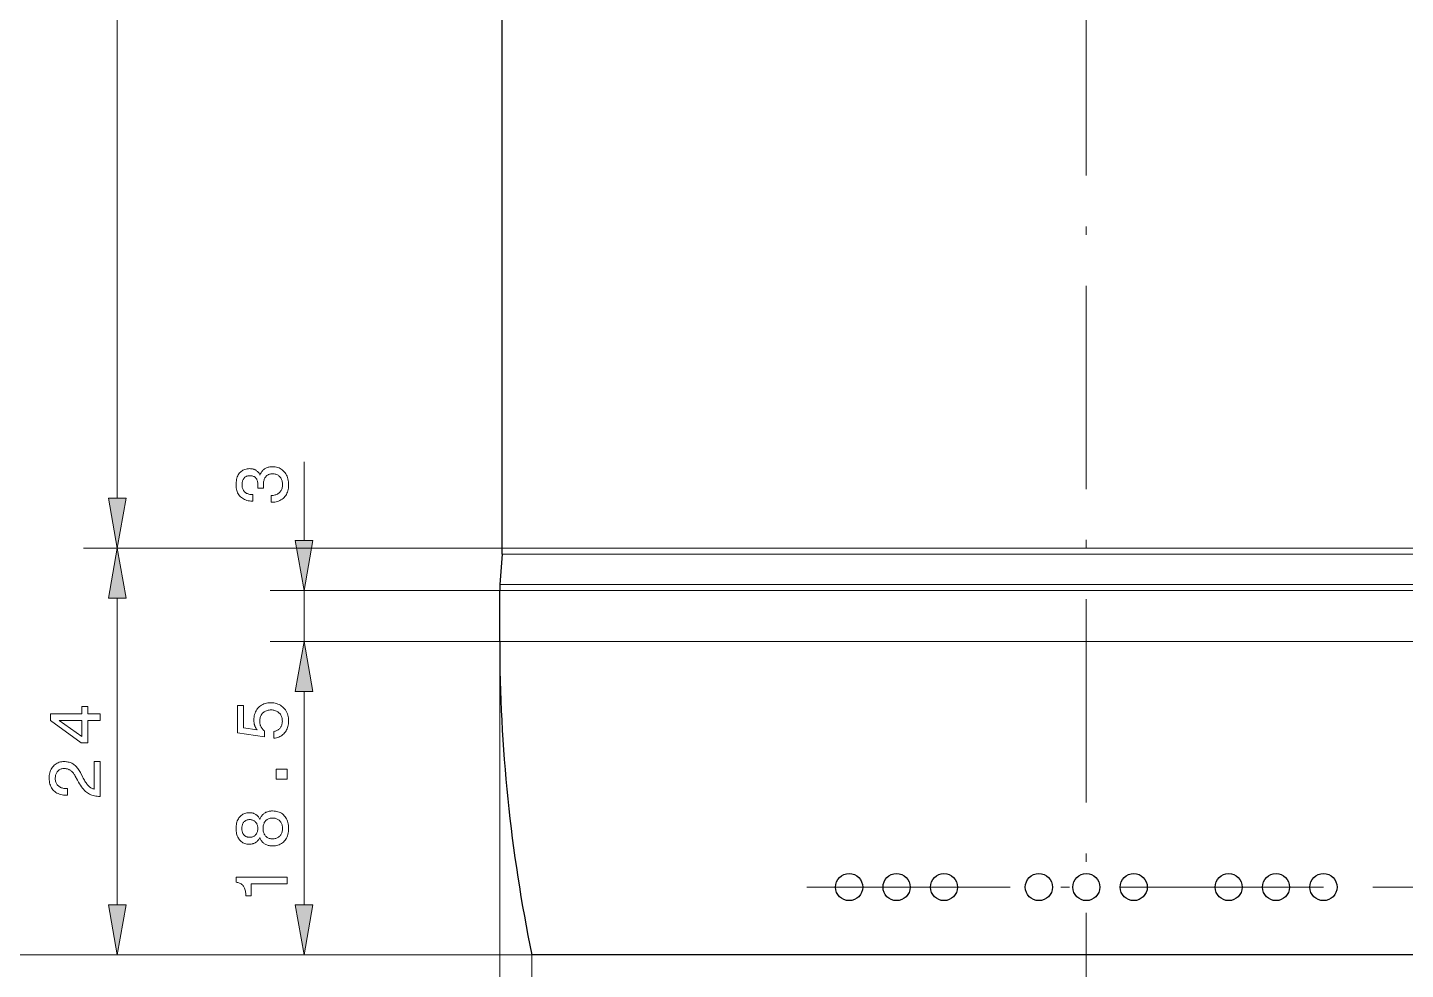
# Model space of a CAD drawing. Extents: x 0 to 297, y 0 to 420.
# Drawn here: x 46.2 to 127.5, y 153.3 to 208.9 of the extents above; entities that cross this region are included whole.
import ezdxf

# ---------------------------------------------------------------- set-up
doc = ezdxf.new("R2010")
doc.units = 0
doc.linetypes.add('DASHDOT', pattern=[18.5, 12, -3, 0.5, -3])

msp = doc.modelspace()

# ---------------------------------------------------------------- linework, layer by layer
at = {"color": 7, "linetype": 'DASHDOT', "lineweight": 13}
for p, q in [((108.657, 378.695), (108.657, 150.381)), ((92.158, 158.208), (125.571, 158.208))]:
    msp.add_line(p, q, dxfattribs=at)
at = {"color": 7, "lineweight": 30}
for p, q in [((74.182, 178.208), (74.182, 286.408)), ((141.382, 154.208), (75.932, 154.208))]:
    msp.add_line(p, q, dxfattribs=at)
at = {"color": 7, "lineweight": 13}
for p, q in [((51.457, 181.163), (51.457, 283.454)), ((74.182, 178.208), (49.457, 178.208)), ((74.182, 178.208), (49.457, 178.208)), ((138.912, 178.208), (74.182, 178.208)), ((138.922, 177.86), (74.17, 177.86)), ((139.043, 175.708), (74.032, 175.708)), ((139.033, 176.056), (74.044, 176.056)), ((74.032, 172.708), (74.032, 122.926)), ((139.043, 172.708), (74.032, 172.708)), ((75.932, 154.208), (29.063, 154.208)), ((75.932, 154.208), (39.485, 154.208)), ((75.932, 154.208), (49.457, 154.208)), ((75.932, 154.208), (75.932, 133.396))]:
    msp.add_line(p, q, dxfattribs=at)
at = {"color": 7, "lineweight": 13, "ltscale": 0.116125}
msp.add_line((62.487, 178.663), (62.487, 183.308), dxfattribs=at)
at = {"color": 7, "lineweight": 30, "ltscale": 0.045225}
msp.add_line((74.17, 177.86), (74.044, 176.056), dxfattribs=at)
at = {"color": 7, "lineweight": 13, "ltscale": 0.338623}
for p, q in [((74.032, 175.708), (60.487, 175.708)), ((74.032, 172.708), (60.487, 172.708)), ((74.032, 172.708), (60.487, 172.708))]:
    msp.add_line(p, q, dxfattribs=at)
at = {"color": 7, "lineweight": 13, "ltscale": 0.075}
msp.add_line((62.487, 172.708), (62.487, 175.708), dxfattribs=at)
at = {"color": 7, "lineweight": 30, "ltscale": 0.075}
msp.add_line((74.032, 172.708), (74.032, 175.708), dxfattribs=at)
at = {"color": 7, "lineweight": 13, "ltscale": 0.452279}
msp.add_line((51.457, 157.163), (51.457, 175.254), dxfattribs=at)
at = {"color": 7, "lineweight": 13, "ltscale": 0.314779}
msp.add_line((62.487, 157.163), (62.487, 169.754), dxfattribs=at)
at = {"color": 7, "lineweight": 13, "ltscale": 0.051139}
msp.add_line((62.487, 167.708), (62.487, 169.754), dxfattribs=at)
at = {"color": 5, "lineweight": 13}
msp.add_line((125.571, 158.208), (156.264, 158.208), dxfattribs=at)
at = {"color": 7, "lineweight": 13, "ltscale": 0.386123}
msp.add_line((75.932, 154.208), (60.487, 154.208), dxfattribs=at)
at = {"color": 7, "lineweight": 13}
for points in [[(60.547, 180.919), (60.547, 181.317), (60.609, 181.32), (60.668, 181.326), (60.724, 181.336), (60.777, 181.348), (60.827, 181.364), (60.875, 181.383), (60.92, 181.405), (60.962, 181.431), (61.001, 181.459), (61.037, 181.491), (61.07, 181.526), (61.1, 181.564), (61.126, 181.604), (61.148, 181.647), (61.167, 181.692), (61.183, 181.741), (61.195, 181.792), (61.204, 181.845), (61.209, 181.902), (61.211, 181.96), (61.209, 182.018), (61.204, 182.074), (61.197, 182.126), (61.186, 182.177), (61.171, 182.224), (61.154, 182.269), (61.133, 182.312), (61.11, 182.352), (61.083, 182.39), (61.053, 182.425), (61.02, 182.458), (60.985, 182.486), (60.947, 182.512), (60.907, 182.534), (60.865, 182.553), (60.82, 182.568), (60.773, 182.58), (60.724, 182.588), (60.672, 182.593), (60.618, 182.595), (60.569, 182.593), (60.522, 182.588), (60.478, 182.58), (60.435, 182.568), (60.395, 182.553), (60.357, 182.535), (60.321, 182.513), (60.288, 182.488), (60.256, 182.459), (60.227, 182.427), (60.201, 182.393), (60.177, 182.355), (60.156, 182.315), (60.138, 182.272), (60.122, 182.226), (60.11, 182.177), (60.1, 182.126), (60.093, 182.072), (60.089, 182.016), (60.087, 181.956), (60.087, 181.948), (60.087, 181.939), (60.087, 181.931), (60.087, 181.922), (60.088, 181.913), (60.088, 181.904), (60.088, 181.895), (60.088, 181.886), (60.089, 181.877), (60.089, 181.868), (60.09, 181.858), (60.09, 181.848), (60.091, 181.837), (60.091, 181.826), (60.092, 181.814), (60.093, 181.801), (60.093, 181.788), (60.094, 181.775), (60.095, 181.76), (60.096, 181.745), (59.756, 181.745), (59.757, 181.755), (59.757, 181.764), (59.757, 181.773), (59.758, 181.782), (59.758, 181.791), (59.758, 181.8), (59.759, 181.808), (59.759, 181.817), (59.759, 181.825), (59.759, 181.834), (59.76, 181.842), (59.76, 181.851), (59.76, 181.859), (59.76, 181.867), (59.76, 181.875), (59.76, 181.882), (59.76, 181.89), (59.76, 181.897), (59.76, 181.905), (59.76, 181.912), (59.759, 181.969), (59.756, 182.022), (59.75, 182.073), (59.742, 182.121), (59.732, 182.165), (59.719, 182.207), (59.704, 182.245), (59.687, 182.281), (59.667, 182.314), (59.645, 182.343), (59.621, 182.37), (59.595, 182.394), (59.566, 182.415), (59.534, 182.433), (59.5, 182.448), (59.464, 182.461), (59.425, 182.471), (59.384, 182.478), (59.34, 182.482), (59.294, 182.483), (59.25, 182.482), (59.208, 182.478), (59.167, 182.471), (59.129, 182.462), (59.093, 182.449), (59.059, 182.434), (59.027, 182.417), (58.998, 182.396), (58.97, 182.373), (58.944, 182.347), (58.921, 182.319), (58.9, 182.288), (58.882, 182.255), (58.866, 182.219), (58.853, 182.182), (58.842, 182.141), (58.833, 182.099), (58.827, 182.054), (58.823, 182.006), (58.822, 181.956), (58.824, 181.9), (58.829, 181.847), (58.837, 181.797), (58.848, 181.749), (58.863, 181.704), (58.881, 181.662), (58.902, 181.622), (58.926, 181.586), (58.954, 181.552), (58.985, 181.521), (59.019, 181.493), (59.056, 181.467), (59.096, 181.445), (59.139, 181.426), (59.185, 181.409), (59.234, 181.396), (59.286, 181.386), (59.341, 181.378), (59.4, 181.374), (59.461, 181.372), (59.461, 180.989), (59.431, 180.989), (59.345, 180.991), (59.262, 180.999), (59.183, 181.012), (59.108, 181.03), (59.036, 181.053), (58.967, 181.081), (58.902, 181.114), (58.841, 181.153), (58.784, 181.196), (58.729, 181.245), (58.68, 181.298), (58.635, 181.354), (58.596, 181.414), (58.562, 181.478), (58.533, 181.545), (58.51, 181.616), (58.492, 181.691), (58.478, 181.769), (58.471, 181.85), (58.468, 181.935), (58.47, 182.025), (58.477, 182.111), (58.487, 182.192), (58.502, 182.27), (58.521, 182.343), (58.545, 182.412), (58.572, 182.477), (58.604, 182.538), (58.64, 182.595), (58.681, 182.648), (58.725, 182.696), (58.773, 182.739), (58.824, 182.777), (58.878, 182.81), (58.936, 182.837), (58.997, 182.86), (59.062, 182.878), (59.13, 182.891), (59.201, 182.898), (59.275, 182.901), (59.318, 182.9), (59.36, 182.897), (59.4, 182.892), (59.439, 182.885), (59.477, 182.877), (59.513, 182.866), (59.548, 182.854), (59.582, 182.839), (59.615, 182.823), (59.647, 182.805), (59.677, 182.785), (59.705, 182.763), (59.732, 182.739), (59.758, 182.713), (59.782, 182.686), (59.805, 182.657), (59.826, 182.626), (59.846, 182.593), (59.864, 182.558), (59.881, 182.521), (59.899, 182.569), (59.92, 182.614), (59.943, 182.656), (59.967, 182.696), (59.994, 182.734), (60.022, 182.77), (60.053, 182.803), (60.086, 182.834), (60.12, 182.863), (60.157, 182.889), (60.195, 182.913), (60.235, 182.934), (60.277, 182.953), (60.321, 182.969), (60.366, 182.983), (60.413, 182.995), (60.462, 183.003), (60.512, 183.01), (60.564, 183.013), (60.618, 183.015), (60.703, 183.012), (60.784, 183.003), (60.862, 182.988), (60.937, 182.967), (61.008, 182.941), (61.076, 182.908), (61.14, 182.87), (61.201, 182.826), (61.258, 182.775), (61.312, 182.719), (61.362, 182.658), (61.406, 182.594), (61.445, 182.525), (61.479, 182.452), (61.508, 182.376), (61.532, 182.295), (61.55, 182.211), (61.563, 182.123), (61.571, 182.031), (61.573, 181.935), (61.571, 181.844), (61.563, 181.757), (61.549, 181.674), (61.53, 181.594), (61.505, 181.518), (61.476, 181.446), (61.44, 181.378), (61.399, 181.313), (61.353, 181.252), (61.301, 181.195), (61.245, 181.143), (61.185, 181.096), (61.122, 181.054), (61.055, 181.018), (60.984, 180.988), (60.91, 180.963), (60.832, 180.944), (60.75, 180.93), (60.665, 180.922), (60.576, 180.919)], [(50.936, 181.163), (51.457, 178.208), (51.978, 181.163)], [(51.978, 175.254), (51.457, 178.208), (50.936, 175.254)], [(61.966, 178.663), (62.487, 175.708), (63.008, 178.663)], [(63.008, 169.754), (62.487, 172.708), (61.966, 169.754)], [(63.008, 169.754), (62.487, 172.708), (61.966, 169.754)], [(50.457, 168.044), (49.715, 168.044), (49.715, 166.726), (49.336, 166.726), (47.525, 168.04), (47.525, 168.432), (49.369, 168.432), (49.369, 168.86), (49.715, 168.86), (49.715, 168.432), (50.457, 168.432)], [(60.705, 166.995), (60.705, 167.395), (60.751, 167.404), (60.794, 167.415), (60.836, 167.428), (60.876, 167.444), (60.913, 167.462), (60.949, 167.483), (60.982, 167.506), (61.014, 167.532), (61.043, 167.56), (61.071, 167.59), (61.096, 167.623), (61.118, 167.658), (61.138, 167.694), (61.155, 167.732), (61.169, 167.772), (61.181, 167.813), (61.191, 167.856), (61.197, 167.901), (61.201, 167.948), (61.202, 167.996), (61.201, 168.055), (61.195, 168.112), (61.186, 168.167), (61.173, 168.219), (61.157, 168.268), (61.136, 168.316), (61.113, 168.361), (61.085, 168.403), (61.054, 168.443), (61.019, 168.481), (60.981, 168.516), (60.941, 168.547), (60.898, 168.575), (60.854, 168.599), (60.807, 168.619), (60.757, 168.635), (60.705, 168.648), (60.651, 168.657), (60.595, 168.663), (60.536, 168.665), (60.476, 168.663), (60.419, 168.657), (60.364, 168.648), (60.312, 168.636), (60.262, 168.619), (60.214, 168.599), (60.169, 168.576), (60.127, 168.549), (60.087, 168.518), (60.049, 168.483), (60.015, 168.446), (59.984, 168.406), (59.957, 168.363), (59.933, 168.318), (59.913, 168.271), (59.897, 168.221), (59.884, 168.169), (59.875, 168.114), (59.87, 168.056), (59.868, 167.996), (59.869, 167.962), (59.871, 167.928), (59.874, 167.894), (59.879, 167.861), (59.885, 167.829), (59.893, 167.797), (59.902, 167.766), (59.912, 167.736), (59.924, 167.706), (59.937, 167.677), (59.952, 167.648), (59.968, 167.621), (59.985, 167.594), (60.004, 167.567), (60.024, 167.542), (60.045, 167.517), (60.068, 167.493), (60.092, 167.469), (60.117, 167.447), (60.144, 167.425), (60.144, 167.081), (58.554, 167.317), (58.554, 168.92), (58.909, 168.92), (58.909, 167.606), (59.716, 167.486), (59.698, 167.508), (59.68, 167.531), (59.663, 167.554), (59.647, 167.578), (59.633, 167.603), (59.619, 167.629), (59.605, 167.656), (59.593, 167.683), (59.582, 167.711), (59.572, 167.74), (59.562, 167.77), (59.554, 167.8), (59.546, 167.83), (59.54, 167.862), (59.535, 167.893), (59.53, 167.925), (59.527, 167.958), (59.524, 167.991), (59.523, 168.025), (59.522, 168.06), (59.525, 168.15), (59.533, 168.237), (59.547, 168.32), (59.566, 168.4), (59.591, 168.476), (59.621, 168.549), (59.656, 168.618), (59.698, 168.683), (59.744, 168.745), (59.796, 168.803), (59.853, 168.856), (59.913, 168.904), (59.976, 168.946), (60.043, 168.983), (60.113, 169.014), (60.187, 169.039), (60.264, 169.059), (60.344, 169.073), (60.428, 169.081), (60.515, 169.084), (60.608, 169.081), (60.697, 169.072), (60.782, 169.057), (60.864, 169.036), (60.943, 169.01), (61.017, 168.977), (61.088, 168.938), (61.156, 168.893), (61.22, 168.843), (61.28, 168.786), (61.336, 168.724), (61.386, 168.659), (61.43, 168.591), (61.468, 168.518), (61.5, 168.442), (61.527, 168.363), (61.547, 168.28), (61.562, 168.193), (61.571, 168.103), (61.573, 168.009), (61.571, 167.926), (61.564, 167.845), (61.552, 167.768), (61.535, 167.693), (61.514, 167.621), (61.487, 167.552), (61.456, 167.486), (61.42, 167.423), (61.38, 167.363), (61.334, 167.306), (61.285, 167.252), (61.232, 167.204), (61.177, 167.161), (61.119, 167.122), (61.057, 167.088), (60.993, 167.06), (60.925, 167.036), (60.855, 167.017), (60.781, 167.004)], [(49.369, 167.089), (49.369, 168.044), (48.027, 168.044)], [(50.457, 163.555), (50.445, 163.555), (50.357, 163.557), (50.273, 163.564), (50.191, 163.574), (50.112, 163.588), (50.036, 163.607), (49.964, 163.63), (49.894, 163.657), (49.827, 163.688), (49.763, 163.723), (49.702, 163.762), (49.642, 163.807), (49.582, 163.858), (49.523, 163.916), (49.464, 163.981), (49.405, 164.052), (49.345, 164.13), (49.286, 164.214), (49.228, 164.306), (49.169, 164.404), (49.11, 164.508), (48.971, 164.763), (48.946, 164.808), (48.92, 164.85), (48.894, 164.89), (48.867, 164.927), (48.839, 164.962), (48.811, 164.994), (48.782, 165.024), (48.752, 165.051), (48.722, 165.076), (48.692, 165.099), (48.66, 165.119), (48.628, 165.137), (48.594, 165.152), (48.559, 165.166), (48.523, 165.178), (48.486, 165.187), (48.448, 165.195), (48.409, 165.2), (48.369, 165.203), (48.328, 165.204), (48.281, 165.202), (48.236, 165.197), (48.193, 165.189), (48.152, 165.178), (48.113, 165.163), (48.075, 165.145), (48.039, 165.124), (48.006, 165.099), (47.973, 165.072), (47.943, 165.041), (47.915, 165.007), (47.891, 164.971), (47.869, 164.933), (47.85, 164.892), (47.833, 164.85), (47.82, 164.805), (47.81, 164.758), (47.803, 164.708), (47.798, 164.657), (47.797, 164.603), (47.799, 164.55), (47.804, 164.499), (47.813, 164.45), (47.826, 164.404), (47.843, 164.36), (47.864, 164.318), (47.888, 164.279), (47.915, 164.242), (47.947, 164.207), (47.982, 164.174), (48.021, 164.144), (48.062, 164.118), (48.106, 164.094), (48.153, 164.074), (48.203, 164.056), (48.255, 164.042), (48.31, 164.031), (48.368, 164.023), (48.429, 164.019), (48.492, 164.017), (48.528, 164.017), (48.528, 163.625), (48.467, 163.625), (48.374, 163.628), (48.285, 163.636), (48.2, 163.649), (48.119, 163.668), (48.042, 163.692), (47.969, 163.722), (47.9, 163.757), (47.834, 163.798), (47.773, 163.844), (47.716, 163.895), (47.663, 163.951), (47.616, 164.01), (47.574, 164.074), (47.538, 164.141), (47.508, 164.213), (47.483, 164.288), (47.463, 164.367), (47.449, 164.449), (47.441, 164.536), (47.438, 164.626), (47.441, 164.713), (47.448, 164.797), (47.461, 164.877), (47.478, 164.953), (47.5, 165.027), (47.527, 165.097), (47.559, 165.163), (47.596, 165.226), (47.638, 165.286), (47.685, 165.342), (47.736, 165.394), (47.79, 165.44), (47.847, 165.481), (47.907, 165.517), (47.97, 165.547), (48.036, 165.571), (48.106, 165.591), (48.178, 165.604), (48.254, 165.612), (48.332, 165.615), (48.393, 165.614), (48.453, 165.609), (48.511, 165.601), (48.568, 165.589), (48.623, 165.575), (48.676, 165.557), (48.728, 165.537), (48.779, 165.513), (48.828, 165.485), (48.875, 165.455), (48.921, 165.421), (48.966, 165.384), (49.009, 165.344), (49.052, 165.3), (49.093, 165.253), (49.132, 165.202), (49.171, 165.148), (49.208, 165.091), (49.244, 165.03), (49.279, 164.966), (49.407, 164.713), (49.445, 164.643), (49.481, 164.577), (49.517, 164.515), (49.552, 164.457), (49.586, 164.403), (49.62, 164.353), (49.653, 164.308), (49.685, 164.266), (49.716, 164.229), (49.747, 164.195), (49.778, 164.165), (49.809, 164.137), (49.841, 164.111), (49.874, 164.087), (49.908, 164.065), (49.942, 164.045), (49.977, 164.028), (50.013, 164.012), (50.049, 163.999), (50.086, 163.988), (50.086, 165.615), (50.457, 165.615)], [(61.487, 164.568), (60.844, 164.568), (60.844, 165.165), (61.487, 165.165)], [(59.872, 161.132), (59.853, 161.093), (59.833, 161.057), (59.812, 161.022), (59.789, 160.989), (59.765, 160.959), (59.74, 160.93), (59.713, 160.903), (59.685, 160.878), (59.656, 160.855), (59.625, 160.835), (59.594, 160.816), (59.56, 160.799), (59.525, 160.784), (59.489, 160.771), (59.452, 160.76), (59.412, 160.751), (59.372, 160.745), (59.33, 160.74), (59.287, 160.737), (59.242, 160.736), (59.174, 160.738), (59.109, 160.746), (59.047, 160.759), (58.987, 160.777), (58.93, 160.8), (58.876, 160.829), (58.824, 160.862), (58.774, 160.901), (58.727, 160.945), (58.683, 160.994), (58.642, 161.047), (58.606, 161.103), (58.573, 161.163), (58.545, 161.226), (58.522, 161.291), (58.502, 161.36), (58.487, 161.432), (58.477, 161.508), (58.47, 161.586), (58.468, 161.667), (58.47, 161.749), (58.477, 161.828), (58.487, 161.903), (58.502, 161.976), (58.522, 162.045), (58.545, 162.11), (58.573, 162.173), (58.606, 162.232), (58.642, 162.288), (58.683, 162.341), (58.727, 162.39), (58.774, 162.433), (58.824, 162.472), (58.876, 162.505), (58.93, 162.533), (58.987, 162.556), (59.047, 162.574), (59.109, 162.587), (59.174, 162.595), (59.242, 162.597), (59.287, 162.596), (59.331, 162.593), (59.373, 162.588), (59.414, 162.582), (59.453, 162.573), (59.491, 162.562), (59.527, 162.55), (59.562, 162.535), (59.596, 162.519), (59.628, 162.5), (59.658, 162.48), (59.687, 162.457), (59.715, 162.433), (59.742, 162.406), (59.767, 162.377), (59.79, 162.347), (59.813, 162.314), (59.834, 162.279), (59.854, 162.242), (59.872, 162.203), (59.892, 162.251), (59.913, 162.297), (59.937, 162.34), (59.962, 162.381), (59.99, 162.419), (60.019, 162.455), (60.051, 162.489), (60.084, 162.52), (60.119, 162.549), (60.157, 162.575), (60.196, 162.599), (60.237, 162.62), (60.28, 162.639), (60.324, 162.655), (60.37, 162.669), (60.418, 162.68), (60.468, 162.689), (60.519, 162.695), (60.572, 162.699), (60.627, 162.7), (60.712, 162.698), (60.793, 162.689), (60.87, 162.675), (60.945, 162.656), (61.015, 162.631), (61.082, 162.6), (61.146, 162.564), (61.206, 162.522), (61.263, 162.474), (61.316, 162.421), (61.365, 162.363), (61.409, 162.302), (61.447, 162.236), (61.481, 162.166), (61.509, 162.093), (61.532, 162.016), (61.55, 161.934), (61.563, 161.849), (61.571, 161.76), (61.573, 161.667), (61.571, 161.575), (61.563, 161.486), (61.55, 161.4), (61.532, 161.319), (61.509, 161.242), (61.481, 161.169), (61.447, 161.099), (61.409, 161.034), (61.365, 160.972), (61.316, 160.915), (61.263, 160.862), (61.206, 160.815), (61.146, 160.773), (61.082, 160.737), (61.015, 160.706), (60.945, 160.681), (60.87, 160.662), (60.793, 160.648), (60.712, 160.639), (60.627, 160.637), (60.572, 160.638), (60.519, 160.642), (60.468, 160.648), (60.418, 160.657), (60.37, 160.668), (60.324, 160.682), (60.28, 160.698), (60.237, 160.717), (60.196, 160.738), (60.157, 160.762), (60.119, 160.788), (60.084, 160.817), (60.051, 160.848), (60.019, 160.881), (59.99, 160.917), (59.962, 160.955), (59.937, 160.996), (59.913, 161.039), (59.892, 161.084)], [(59.275, 161.147), (59.318, 161.148), (59.358, 161.152), (59.397, 161.16), (59.434, 161.169), (59.469, 161.182), (59.503, 161.198), (59.535, 161.216), (59.566, 161.238), (59.594, 161.262), (59.621, 161.289), (59.646, 161.318), (59.668, 161.35), (59.688, 161.383), (59.705, 161.418), (59.719, 161.455), (59.731, 161.494), (59.74, 161.534), (59.747, 161.577), (59.751, 161.621), (59.752, 161.667), (59.751, 161.714), (59.747, 161.759), (59.74, 161.802), (59.731, 161.843), (59.719, 161.882), (59.705, 161.919), (59.688, 161.954), (59.668, 161.987), (59.646, 162.019), (59.621, 162.048), (59.594, 162.075), (59.566, 162.099), (59.535, 162.121), (59.503, 162.139), (59.469, 162.155), (59.434, 162.167), (59.397, 162.177), (59.358, 162.185), (59.318, 162.189), (59.275, 162.19), (59.233, 162.189), (59.193, 162.185), (59.155, 162.178), (59.118, 162.168), (59.083, 162.155), (59.05, 162.14), (59.019, 162.122), (58.99, 162.101), (58.963, 162.078), (58.937, 162.051), (58.914, 162.022), (58.893, 161.991), (58.874, 161.958), (58.858, 161.923), (58.845, 161.886), (58.834, 161.846), (58.825, 161.805), (58.819, 161.761), (58.815, 161.715), (58.814, 161.667), (58.815, 161.62), (58.819, 161.575), (58.825, 161.531), (58.834, 161.49), (58.845, 161.451), (58.858, 161.414), (58.874, 161.379), (58.893, 161.346), (58.914, 161.315), (58.937, 161.286), (58.963, 161.259), (58.99, 161.236), (59.019, 161.215), (59.05, 161.197), (59.083, 161.181), (59.118, 161.169), (59.155, 161.159), (59.193, 161.152), (59.233, 161.148)], [(60.618, 161.052), (60.672, 161.053), (60.723, 161.058), (60.773, 161.067), (60.819, 161.078), (60.864, 161.093), (60.906, 161.111), (60.946, 161.133), (60.983, 161.158), (61.019, 161.186), (61.052, 161.217), (61.082, 161.252), (61.109, 161.288), (61.133, 161.327), (61.154, 161.369), (61.171, 161.413), (61.185, 161.459), (61.196, 161.507), (61.204, 161.558), (61.209, 161.612), (61.211, 161.667), (61.209, 161.724), (61.204, 161.777), (61.196, 161.829), (61.185, 161.877), (61.171, 161.924), (61.154, 161.968), (61.133, 162.009), (61.109, 162.049), (61.082, 162.085), (61.052, 162.12), (61.019, 162.151), (60.983, 162.179), (60.946, 162.204), (60.906, 162.226), (60.864, 162.244), (60.819, 162.259), (60.773, 162.27), (60.723, 162.279), (60.672, 162.283), (60.618, 162.285), (60.568, 162.283), (60.521, 162.279), (60.475, 162.27), (60.431, 162.259), (60.39, 162.244), (60.351, 162.226), (60.313, 162.205), (60.278, 162.18), (60.245, 162.152), (60.215, 162.121), (60.186, 162.087), (60.161, 162.05), (60.139, 162.011), (60.12, 161.969), (60.103, 161.925), (60.09, 161.879), (60.079, 161.83), (60.072, 161.778), (60.068, 161.724), (60.066, 161.667), (60.068, 161.611), (60.072, 161.558), (60.079, 161.506), (60.09, 161.458), (60.103, 161.411), (60.12, 161.367), (60.139, 161.326), (60.161, 161.287), (60.186, 161.25), (60.215, 161.216), (60.245, 161.185), (60.278, 161.157), (60.313, 161.132), (60.351, 161.111), (60.39, 161.093), (60.431, 161.078), (60.475, 161.067), (60.521, 161.058), (60.568, 161.053)], [(61.487, 158.393), (59.353, 158.393), (59.353, 157.693), (59.048, 157.693), (59.045, 157.769), (59.04, 157.84), (59.032, 157.907), (59.022, 157.97), (59.009, 158.03), (58.994, 158.085), (58.975, 158.136), (58.955, 158.184), (58.931, 158.227), (58.905, 158.267), (58.877, 158.303), (58.844, 158.336), (58.809, 158.366), (58.77, 158.393), (58.728, 158.417), (58.683, 158.438), (58.634, 158.456), (58.582, 158.471), (58.527, 158.483), (58.468, 158.492), (58.468, 158.785), (61.487, 158.785)], [(50.936, 157.163), (51.457, 154.208), (51.978, 157.163)], [(61.966, 157.163), (62.487, 154.208), (63.008, 157.163)]]:
    msp.add_lwpolyline(points, close=True, dxfattribs=at)
at = {"color": 7, "lineweight": 30}
for centre in [(94.657, 158.208), (97.457, 158.208), (100.257, 158.208), (105.857, 158.208), (108.657, 158.208), (111.457, 158.208), (117.057, 158.208), (119.857, 158.208), (122.657, 158.208)]:
    msp.add_circle(centre, 0.8, dxfattribs=at)
for centre, radius, start, end in [((69.182, 178.208), 5, 356.01272, 359.99986), ((79.032, 175.708), 5, 176.01272, 179.99987), ((165.048, 172.708), 91.016, 180.00001, 191.72774)]:
    msp.add_arc(centre, radius, start, end, dxfattribs=at)
at = {"color": 7, "lineweight": 13}
for points in [[(50.936, 181.163), (51.457, 178.208), (50.936, 181.163), (51.978, 181.163)], [(51.978, 175.254), (51.457, 178.208), (51.978, 175.254), (50.936, 175.254)], [(61.966, 178.663), (62.487, 175.708), (61.966, 178.663), (63.008, 178.663)], [(63.008, 169.754), (62.487, 172.708), (63.008, 169.754), (61.966, 169.754)], [(63.008, 169.754), (62.487, 172.708), (63.008, 169.754), (61.966, 169.754)], [(50.936, 157.163), (51.457, 154.208), (50.936, 157.163), (51.978, 157.163)], [(61.966, 157.163), (62.487, 154.208), (61.966, 157.163), (63.008, 157.163)]]:
    msp.add_solid(points, dxfattribs=at)

doc.saveas('drawing.dxf')
